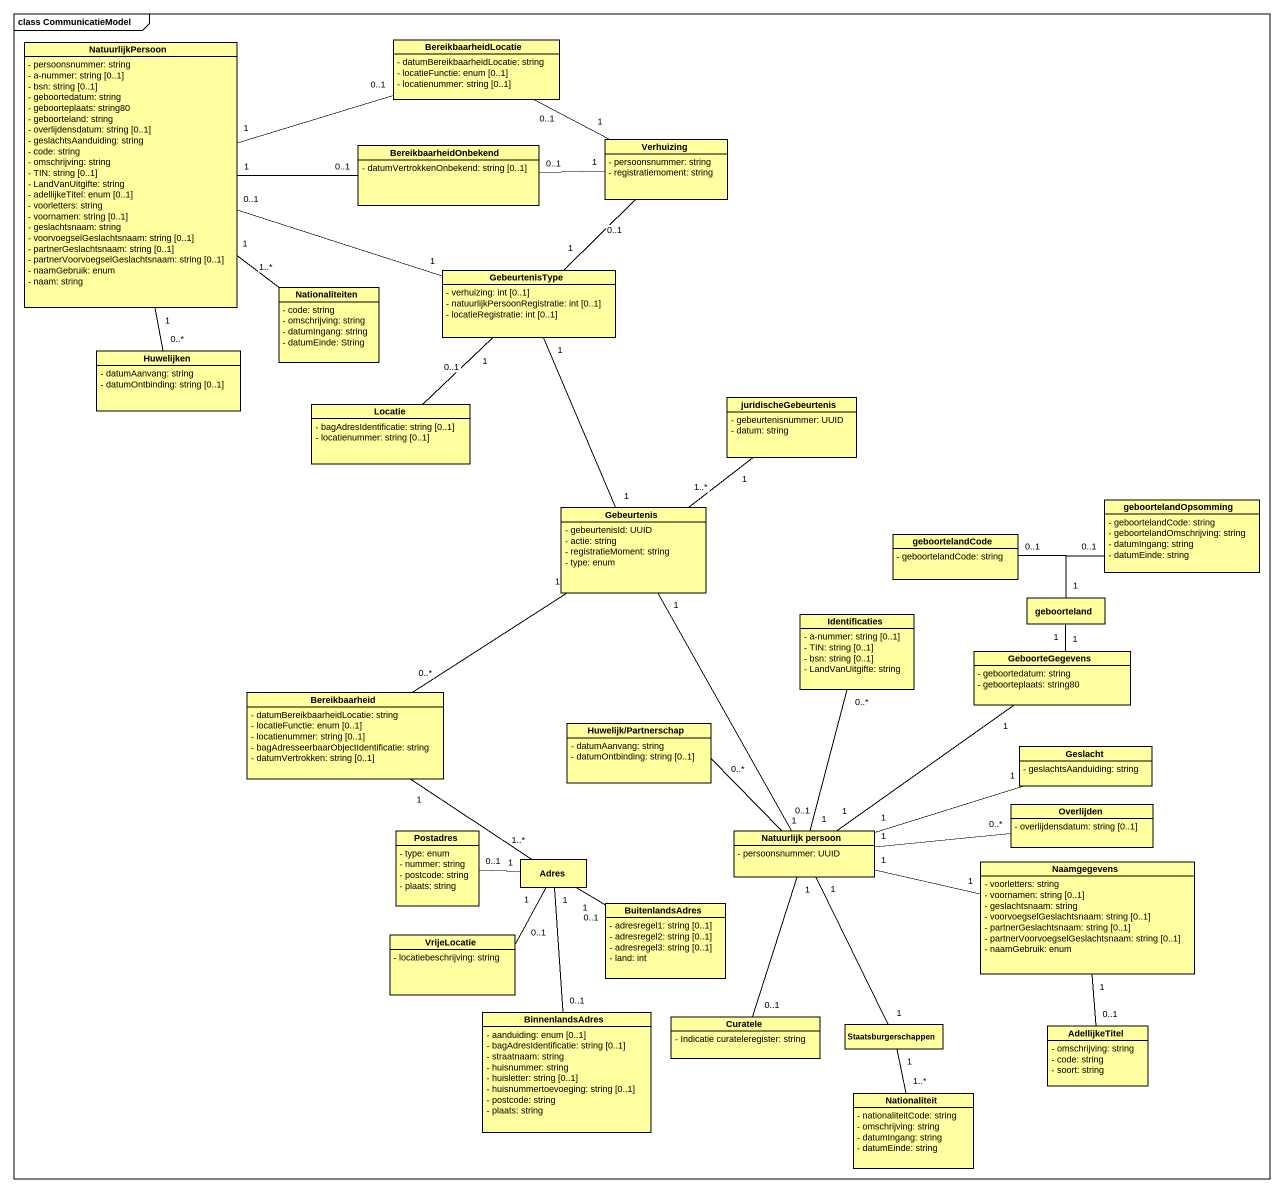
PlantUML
@startuml
mainframe class CommunicatieModel
hide circle
hide empty members
skinparam classAttributeIconSize 0
class NatuurlijkPersoon #FFFFA0 {
  - persoonsnummer: string
  - a-nummer: string [0..1]
  - bsn: string [0..1]
  - geboortedatum: string
  - geboorteplaats: string80
  - geboorteland: string
  - overlijdensdatum: string [0..1]
  - geslachtsAanduiding: string
  - code: string
  - omschrijving: string
  - TIN: string [0..1]
  - LandVanUitgifte: string
  - adellijkeTitel: enum [0..1]
  - voorletters: string
  - voornamen: string [0..1]
  - geslachtsnaam: string
  - voorvoegselGeslachtsnaam: string [0..1]
  - partnerGeslachtsnaam: string [0..1]
  - partnerVoorvoegselGeslachtsnaam: string [0..1]
  - naamGebruik: enum
  - naam: string
}
class BereikbaarheidLocatie #FFFFA0 {
  - datumBereikbaarheidLocatie: string
  - locatieFunctie: enum [0..1]
  - locatienummer: string [0..1]
}
class BereikbaarheidOnbekend #FFFFA0 {
  - datumVertrokkenOnbekend: string [0..1]
}
class Verhuizing #FFFFA0 {
  - persoonsnummer: string
  - registratiemoment: string
}
class Nationaliteiten #FFFFA0 {
  - code: string
  - omschrijving: string
  - datumIngang: string
  - datumEinde: String
}
class GebeurtenisType #FFFFA0 {
  - verhuizing: int [0..1]
  - natuurlijkPersoonRegistratie: int [0..1]
  - locatieRegistratie: int [0..1]
}
class Huwelijken #FFFFA0 {
  - datumAanvang: string
  - datumOntbinding: string [0..1]
}
class Locatie #FFFFA0 {
  - bagAdresIdentificatie: string [0..1]
  - locatienummer: string [0..1]
}
class juridischeGebeurtenis #FFFFA0 {
  - gebeurtenisnummer: UUID
  - datum: string
}
class Gebeurtenis #FFFFA0 {
  - gebeurtenisId: UUID
  - actie: string
  - registratieMoment: string
  - type: enum
}
class geboortelandOpsomming #FFFFA0 {
  - geboortelandCode: string
  - geboortelandOmschrijving: string
  - datumIngang: string
  - datumEinde: string
}
class geboortelandCode #FFFFA0 {
  - geboortelandCode: string
}
class geboorteland #FFFFA0
class Identificaties #FFFFA0 {
  - a-nummer: string [0..1]
  - TIN: string [0..1]
  - bsn: string [0..1]
  - LandVanUitgifte: string
}
class GeboorteGegevens #FFFFA0 {
  - geboortedatum: string
  - geboorteplaats: string80
}
class Bereikbaarheid #FFFFA0 {
  - datumBereikbaarheidLocatie: string
  - locatieFunctie: enum [0..1]
  - locatienummer: string [0..1]
  - bagAdresseerbaarObjectIdentificatie: string
  - datumVertrokken: string [0..1]
}
class "Huwelijk/Partnerschap" as Huwelijk_Partnerschap #FFFFA0 {
  - datumAanvang: string
  - datumOntbinding: string [0..1]
}
class Geslacht #FFFFA0 {
  - geslachtsAanduiding: string
}
class Postadres #FFFFA0 {
  - type: enum
  - nummer: string
  - postcode: string
  - plaats: string
}
class "Natuurlijk persoon" as Natuurlijk_persoon #FFFFA0 {
  - persoonsnummer: UUID
}
class Overlijden #FFFFA0 {
  - overlijdensdatum: string [0..1]
}
class Adres #FFFFA0
class Naamgegevens #FFFFA0 {
  - voorletters: string
  - voornamen: string [0..1]
  - geslachtsnaam: string
  - voorvoegselGeslachtsnaam: string [0..1]
  - partnerGeslachtsnaam: string [0..1]
  - partnerVoorvoegselGeslachtsnaam: string [0..1]
  - naamGebruik: enum
}
class BuitenlandsAdres #FFFFA0 {
  - adresregel1: string [0..1]
  - adresregel2: string [0..1]
  - adresregel3: string [0..1]
  - land: int
}
class VrijeLocatie #FFFFA0 {
  - locatiebeschrijving: string
}
class BinnenlandsAdres #FFFFA0 {
  - aanduiding: enum [0..1]
  - bagAdresIdentificatie: string [0..1]
  - straatnaam: string
  - huisnummer: string
  - huisletter: string [0..1]
  - huisnummertoevoeging: string [0..1]
  - postcode: string
  - plaats: string
}
class Curatele #FFFFA0 {
  - Indicatie curateleregister: string
}
class Staatsburgerschappen #FFFFA0
class AdellijkeTitel #FFFFA0 {
  - omschrijving: string
  - code: string
  - soort: string
}
class Nationaliteit #FFFFA0 {
  - nationaliteitCode: string
  - omschrijving: string
  - datumIngang: string
  - datumEinde: string
}
NatuurlijkPersoon "1" -right- "0..1" BereikbaarheidLocatie
NatuurlijkPersoon "1" -right- "0..1" BereikbaarheidOnbekend
NatuurlijkPersoon "0..1" -right- "1" GebeurtenisType
Verhuizing "1" -left- "0..1" BereikbaarheidLocatie
Verhuizing "1" -left- "0..1" BereikbaarheidOnbekend
Verhuizing "0..1" -- "1" GebeurtenisType
Nationaliteiten "1..*" -up- "1" NatuurlijkPersoon
GebeurtenisType "1" -- "1" Gebeurtenis
Huwelijken "0..*" -up- "1" NatuurlijkPersoon
Locatie "0..1" -up- "1" GebeurtenisType
Gebeurtenis "1..*" -up- "1" juridischeGebeurtenis
Gebeurtenis "1" -- "0..*" Bereikbaarheid
Gebeurtenis "1" -- "0..1" Natuurlijk_persoon
geboorteland "1" -up- "0..1" geboortelandOpsomming
geboorteland -left- "0..1" geboortelandCode
GeboorteGegevens "1" -up- "1" geboorteland
Bereikbaarheid "1" -- "1..*" Adres
Natuurlijk_persoon "1" -up- "0..*" Identificaties
Natuurlijk_persoon "1" -up- "1" GeboorteGegevens
Natuurlijk_persoon "1" -up- "0..*" Huwelijk_Partnerschap
Natuurlijk_persoon "1" -right- "1" Geslacht
Natuurlijk_persoon "1" -right- "0..*" Overlijden
Natuurlijk_persoon "1" -right- "1" Naamgegevens
Natuurlijk_persoon "1" -- "0..1" Curatele
Natuurlijk_persoon "1" -- "1" Staatsburgerschappen
Adres "1" -left- "0..1" Postadres
Adres "1" -- "0..1" BuitenlandsAdres
Adres "1" -- "0..1" VrijeLocatie
Adres "1" -- "0..1" BinnenlandsAdres
Naamgegevens "1" -- "0..1" AdellijkeTitel
Staatsburgerschappen "1" -- "1..*" Nationaliteit
@enduml
